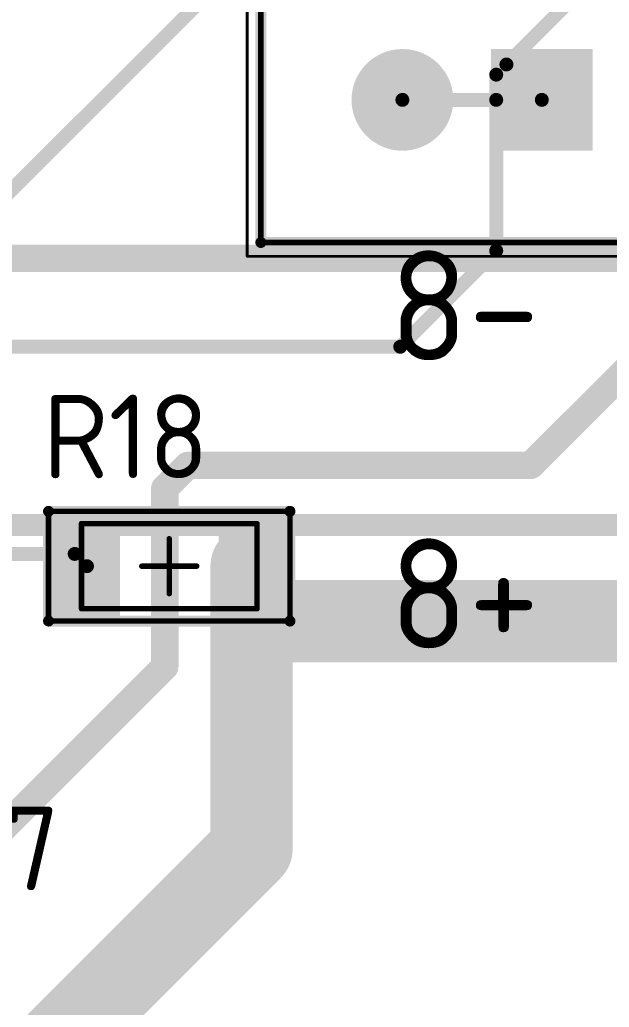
# Model space of a CAD drawing. Header units: inches. Extents: x 0 to 220, y 0 to 115.
# Drawn here: x 103.53 to 114.27, y 10.71 to 28.71 of the extents above; entities that cross this region are included whole.
import ezdxf

# ---------------------------------------------------------------- set-up
doc = ezdxf.new("R2010")
doc.units = ezdxf.units.IN
for name, color, linetype in [('Bottom Layer- Bottom', 5, 'Continuous'), ('Bottom Overlay- Bot Silk', 54, 'Continuous'), ('Bottom Solder- Bot Mask', 6, 'Continuous'), ('Mechanical 13', 56, 'Continuous'), ('Mechanical 15', 56, 'Continuous'), ('Multi-Layer', 9, 'Continuous'), ('Top Layer- Top', 1, 'Continuous'), ('Top Overlay- Top Silk', 2, 'Continuous'), ('Top Paste- Top Paste', 8, 'Continuous'), ('Top Solder- Top Mask', 216, 'Continuous')]:
    doc.layers.add(name, color=color, linetype=linetype)
doc.styles.add('GOST type B', font='', dxfattribs={"height": 0.2})
doc.styles.get('GOST type B').set_extended_font_data('GOST type B')

# ---------------------------------------------------------------- blocks, each defined once
blk = doc.blocks.new('280370_2_74')
at = {"layer": 'Bottom Layer- Bottom'}
blk.add_hatch(color=7, dxfattribs=at).paths.add_polyline_path([(-0.825, 0.825), (0.825, 0.825), (0.825, -0.825), (-0.825, -0.825)])
h = blk.add_hatch(color=7, dxfattribs=at)
edge = h.paths.add_edge_path()
edge.add_arc((2.54, 0), 0.825, 0, 360)
at = {"layer": 'Bottom Solder- Bot Mask'}
blk.add_hatch(color=7, dxfattribs=at).paths.add_polyline_path([(-0.927, 0.927), (0.927, 0.927), (0.927, -0.927), (-0.927, -0.927)])
h = blk.add_hatch(color=7, dxfattribs=at)
edge = h.paths.add_edge_path()
edge.add_arc((2.54, 0), 0.927, 0, 360)
at = {"layer": 'Multi-Layer'}
blk.add_hatch(color=9, dxfattribs=at).paths.add_polyline_path([(-0.825, 0.825), (0.825, 0.825), (0.825, -0.825), (-0.825, -0.825)])
h = blk.add_hatch(color=9, dxfattribs=at)
edge = h.paths.add_edge_path()
edge.add_arc((2.54, 0), 0.825, 0, 360)
at = {"layer": 'Top Layer- Top'}
blk.add_hatch(color=7, dxfattribs=at).paths.add_polyline_path([(-0.825, 0.825), (0.825, 0.825), (0.825, -0.825), (-0.825, -0.825)])
h = blk.add_hatch(color=7, dxfattribs=at)
edge = h.paths.add_edge_path()
edge.add_arc((2.54, 0), 0.825, 0, 360)
at = {"layer": 'Top Solder- Top Mask'}
blk.add_hatch(color=7, dxfattribs=at).paths.add_polyline_path([(-0.927, 0.927), (0.927, 0.927), (0.927, -0.927), (-0.927, -0.927)])
h = blk.add_hatch(color=7, dxfattribs=at)
edge = h.paths.add_edge_path()
edge.add_arc((2.54, 0), 0.927, 0, 360)
at = {"layer": 'Mechanical 13'}
for points in [[(-2.58, 2.6, 0.1, 0.1, 0), (-2.58, -2.4, 0.1, 0.1, 0)], [(5.12, 2.6, 0.1, 0.1, 0), (-2.58, 2.6, 0.1, 0.1, 0)], [(5.12, -2.4, 0.1, 0.1, 0), (5.12, 2.6, 0.1, 0.1, 0)], [(5.12, -2.4, 0.1, 0.1, 0), (-2.58, -2.4, 0.1, 0.1, 0)]]:
    blk.add_lwpolyline(points, format="xyseb", dxfattribs=at)
for points in [[(-2.605, 2.6, 0.05, 0.05, 1), (-2.555, 2.6, 0.05, 0.05, 1)], [(-2.605, 2.6, 0.05, 0.05, 1), (-2.555, 2.6, 0.05, 0.05, 1)], [(5.095, 2.6, 0.05, 0.05, 1), (5.145, 2.6, 0.05, 0.05, 1)], [(5.095, 2.6, 0.05, 0.05, 1), (5.145, 2.6, 0.05, 0.05, 1)], [(-2.605, -2.4, 0.05, 0.05, 1), (-2.555, -2.4, 0.05, 0.05, 1)], [(-2.605, -2.4, 0.05, 0.05, 1), (-2.555, -2.4, 0.05, 0.05, 1)], [(5.095, -2.4, 0.05, 0.05, 1), (5.145, -2.4, 0.05, 0.05, 1)], [(5.095, -2.4, 0.05, 0.05, 1), (5.145, -2.4, 0.05, 0.05, 1)]]:
    blk.add_lwpolyline(points, format="xyseb", close=True, dxfattribs=at)
at = {"layer": 'Mechanical 15'}
for points in [[(-2.83, 2.85, 0.05, 0.05, 0), (-2.83, -2.65, 0.05, 0.05, 0)], [(5.37, 2.85, 0.05, 0.05, 0), (-2.83, 2.85, 0.05, 0.05, 0)], [(5.37, 2.85, 0.05, 0.05, 0), (5.37, -2.65, 0.05, 0.05, 0)], [(5.37, -2.65, 0.05, 0.05, 0), (-2.83, -2.65, 0.05, 0.05, 0)]]:
    blk.add_lwpolyline(points, format="xyseb", dxfattribs=at)
for points in [[(-2.843, 2.85, 0.025, 0.025, 1), (-2.818, 2.85, 0.025, 0.025, 1)], [(-2.843, 2.85, 0.025, 0.025, 1), (-2.818, 2.85, 0.025, 0.025, 1)], [(5.358, 2.85, 0.025, 0.025, 1), (5.383, 2.85, 0.025, 0.025, 1)], [(5.358, 2.85, 0.025, 0.025, 1), (5.383, 2.85, 0.025, 0.025, 1)], [(-2.843, -2.65, 0.025, 0.025, 1), (-2.818, -2.65, 0.025, 0.025, 1)], [(-2.843, -2.65, 0.025, 0.025, 1), (-2.818, -2.65, 0.025, 0.025, 1)], [(5.358, -2.65, 0.025, 0.025, 1), (5.383, -2.65, 0.025, 0.025, 1)], [(5.358, -2.65, 0.025, 0.025, 1), (5.383, -2.65, 0.025, 0.025, 1)]]:
    blk.add_lwpolyline(points, format="xyseb", close=True, dxfattribs=at)
at = {"layer": 'Top Overlay- Top Silk'}
for points in [[(5.12, 2.6, 0.2, 0.2, 0), (-2.58, 2.6, 0.2, 0.2, 0)], [(-2.58, 2.6, 0.2, 0.2, 0), (-2.58, 0, 0.2, 0.2, 0)], [(5.12, -2.4, 0.2, 0.2, 0), (5.12, 2.6, 0.2, 0.2, 0)], [(5.12, -2.4, 0.2, 0.2, 0), (0, -2.4, 0.2, 0.2, 0)]]:
    blk.add_lwpolyline(points, format="xyseb", dxfattribs=at)
for points in [[(-2.63, 2.6, 0.1, 0.1, 1), (-2.53, 2.6, 0.1, 0.1, 1)], [(-2.63, 2.6, 0.1, 0.1, 1), (-2.53, 2.6, 0.1, 0.1, 1)], [(5.07, 2.6, 0.1, 0.1, 1), (5.17, 2.6, 0.1, 0.1, 1)], [(5.07, 2.6, 0.1, 0.1, 1), (5.17, 2.6, 0.1, 0.1, 1)], [(-2.63, 0, 0.1, 0.1, 1), (-2.53, 0, 0.1, 0.1, 1)], [(-0.05, -2.4, 0.1, 0.1, 1), (0.05, -2.4, 0.1, 0.1, 1)], [(5.07, -2.4, 0.1, 0.1, 1), (5.17, -2.4, 0.1, 0.1, 1)], [(5.07, -2.4, 0.1, 0.1, 1), (5.17, -2.4, 0.1, 0.1, 1)]]:
    blk.add_lwpolyline(points, format="xyseb", close=True, dxfattribs=at)
blk = doc.blocks.new('1206_130')
at = {"layer": 'Top Layer- Top'}
for points in [[(-2, -0.8), (-2, 0.8), (-1, 0.8), (-1, -0.8)], [(1, -0.8), (1, 0.8), (2, 0.8), (2, -0.8)]]:
    blk.add_hatch(color=7, dxfattribs=at).paths.add_polyline_path(points)
at = {"layer": 'Top Paste- Top Paste'}
for points in [[(-2, -0.8), (-2, 0.8), (-1, 0.8), (-1, -0.8)], [(1, -0.8), (1, 0.8), (2, 0.8), (2, -0.8)]]:
    blk.add_hatch(color=7, dxfattribs=at).paths.add_polyline_path(points)
at = {"layer": 'Top Solder- Top Mask'}
for points in [[(-2.102, -0.902), (-2.102, 0.902), (-0.898, 0.902), (-0.898, -0.902)], [(0.898, -0.902), (0.898, 0.902), (2.102, 0.902), (2.102, -0.902)]]:
    blk.add_hatch(color=7, dxfattribs=at).paths.add_polyline_path(points)
at = {"layer": 'Mechanical 13'}
for points in [[(-1.6, -0.775, 0.1, 0.1, 0), (-1.6, 0.775, 0.1, 0.1, 0)], [(-1.6, 0.775, 0.1, 0.1, 0), (1.6, 0.775, 0.1, 0.1, 0)], [(1.6, -0.775, 0.1, 0.1, 0), (1.6, 0.775, 0.1, 0.1, 0)], [(-1.6, -0.775, 0.1, 0.1, 0), (1.6, -0.775, 0.1, 0.1, 0)]]:
    blk.add_lwpolyline(points, format="xyseb", dxfattribs=at)
for points in [[(-1.625, 0.775, 0.05, 0.05, 1), (-1.575, 0.775, 0.05, 0.05, 1)], [(-1.625, 0.775, 0.05, 0.05, 1), (-1.575, 0.775, 0.05, 0.05, 1)], [(1.575, 0.775, 0.05, 0.05, 1), (1.625, 0.775, 0.05, 0.05, 1)], [(1.575, 0.775, 0.05, 0.05, 1), (1.625, 0.775, 0.05, 0.05, 1)], [(-1.625, -0.775, 0.05, 0.05, 1), (-1.575, -0.775, 0.05, 0.05, 1)], [(-1.625, -0.775, 0.05, 0.05, 1), (-1.575, -0.775, 0.05, 0.05, 1)], [(1.575, -0.775, 0.05, 0.05, 1), (1.625, -0.775, 0.05, 0.05, 1)], [(1.575, -0.775, 0.05, 0.05, 1), (1.625, -0.775, 0.05, 0.05, 1)]]:
    blk.add_lwpolyline(points, format="xyseb", close=True, dxfattribs=at)
at = {"layer": 'Mechanical 15'}
for points in [[(-2.2, 1, 0.1, 0.1, 0), (2.2, 1, 0.1, 0.1, 0)], [(-2.2, 1, 0.1, 0.1, 0), (-2.2, -1, 0.1, 0.1, 0)], [(2.2, -1, 0.1, 0.1, 0), (2.2, 1, 0.1, 0.1, 0)], [(0, 0.5, 0.1, 0.1, 0), (0, -0.5, 0.1, 0.1, 0)], [(-0.5, 0, 0.1, 0.1, 0), (0.5, 0, 0.1, 0.1, 0)], [(-2.2, -1, 0.1, 0.1, 0), (2.2, -1, 0.1, 0.1, 0)]]:
    blk.add_lwpolyline(points, format="xyseb", dxfattribs=at)
for points in [[(-2.225, 1, 0.05, 0.05, 1), (-2.175, 1, 0.05, 0.05, 1)], [(-2.225, 1, 0.05, 0.05, 1), (-2.175, 1, 0.05, 0.05, 1)], [(2.175, 1, 0.05, 0.05, 1), (2.225, 1, 0.05, 0.05, 1)], [(2.175, 1, 0.05, 0.05, 1), (2.225, 1, 0.05, 0.05, 1)], [(-0.025, 0.5, 0.05, 0.05, 1), (0.025, 0.5, 0.05, 0.05, 1)], [(-0.525, 0, 0.05, 0.05, 1), (-0.475, 0, 0.05, 0.05, 1)], [(0.475, 0, 0.05, 0.05, 1), (0.525, 0, 0.05, 0.05, 1)], [(-0.025, -0.5, 0.05, 0.05, 1), (0.025, -0.5, 0.05, 0.05, 1)], [(-2.225, -1, 0.05, 0.05, 1), (-2.175, -1, 0.05, 0.05, 1)], [(-2.225, -1, 0.05, 0.05, 1), (-2.175, -1, 0.05, 0.05, 1)], [(2.175, -1, 0.05, 0.05, 1), (2.225, -1, 0.05, 0.05, 1)], [(2.175, -1, 0.05, 0.05, 1), (2.225, -1, 0.05, 0.05, 1)]]:
    blk.add_lwpolyline(points, format="xyseb", close=True, dxfattribs=at)
at = {"layer": 'Top Overlay- Top Silk'}
for points in [[(-2.2, 1, 0.2, 0.2, 0), (-2.2, -1, 0.2, 0.2, 0)], [(-2.2, 1, 0.2, 0.2, 0), (2.2, 1, 0.2, 0.2, 0)], [(2.2, -1, 0.2, 0.2, 0), (2.2, 1, 0.2, 0.2, 0)], [(-2.2, -1, 0.2, 0.2, 0), (2.2, -1, 0.2, 0.2, 0)]]:
    blk.add_lwpolyline(points, format="xyseb", dxfattribs=at)
for points in [[(-2.25, 1, 0.1, 0.1, 1), (-2.15, 1, 0.1, 0.1, 1)], [(-2.25, 1, 0.1, 0.1, 1), (-2.15, 1, 0.1, 0.1, 1)], [(2.15, 1, 0.1, 0.1, 1), (2.25, 1, 0.1, 0.1, 1)], [(2.15, 1, 0.1, 0.1, 1), (2.25, 1, 0.1, 0.1, 1)], [(-2.25, -1, 0.1, 0.1, 1), (-2.15, -1, 0.1, 0.1, 1)], [(-2.25, -1, 0.1, 0.1, 1), (-2.15, -1, 0.1, 0.1, 1)], [(2.15, -1, 0.1, 0.1, 1), (2.25, -1, 0.1, 0.1, 1)], [(2.15, -1, 0.1, 0.1, 1), (2.25, -1, 0.1, 0.1, 1)]]:
    blk.add_lwpolyline(points, format="xyseb", close=True, dxfattribs=at)

msp = doc.modelspace()

# ---------------------------------------------------------------- linework, layer by layer
at = {"layer": 'Bottom Layer- Bottom'}
for points in [[(98.926, 24.361, 0.5, 0.5, 0), (150.889, 24.361, 0.5, 0.5, 0)], [(95.601, 19.5, 0.4, 0.4, 0), (126, 19.5, 0.4, 0.4, 0)]]:
    msp.add_lwpolyline(points, format="xyseb", dxfattribs=at)
at = {"layer": 'Top Layer- Top'}
for points in [[(112.395, 27.895, 0.254, 0.254, 0), (133.081, 48.581, 0.254, 0.254, 0)], [(102.468, 24.7, 0.254, 0.254, 0), (126.071, 48.302, 0.254, 0.254, 0)], [(112.21, 27.71, 0.254, 0.254, 0), (112.395, 27.895, 0.254, 0.254, 0)], [(112.21, 27.25, 0.254, 0.254, 0), (112.21, 27.71, 0.254, 0.254, 0)], [(110.5, 27.25, 0.254, 0.254, 0), (112.21, 27.25, 0.254, 0.254, 0)], [(112.21, 24.5, 0.254, 0.254, 0), (112.21, 27.25, 0.254, 0.254, 0)], [(112.21, 27.25, 0.254, 0.254, 0), (113.04, 27.25, 0.254, 0.254, 0)], [(112.837, 20.587, 0.5, 0.5, 0), (118.75, 26.5, 0.5, 0.5, 0)], [(110.46, 22.75, 0.254, 0.254, 0), (112.21, 24.5, 0.254, 0.254, 0)], [(91.832, 22.75, 0.254, 0.254, 0), (110.46, 22.75, 0.254, 0.254, 0)], [(106.169, 20.169, 0.5, 0.5, 0), (106.587, 20.587, 0.5, 0.5, 0)], [(106.587, 20.587, 0.5, 0.5, 0), (112.837, 20.587, 0.5, 0.5, 0)], [(106.169, 16.919, 0.5, 0.5, 0), (106.169, 20.169, 0.5, 0.5, 0)], [(107.75, 17.75, 1.5, 1.5, 0), (107.75, 18.75, 1.5, 1.5, 0)], [(101.865, 18.974, 0.254, 0.254, 0), (104.526, 18.974, 0.254, 0.254, 0)], [(104.526, 18.974, 0.254, 0.254, 0), (104.75, 18.75, 0.254, 0.254, 0)], [(107.75, 13.596, 1.5, 1.5, 0), (107.75, 17.75, 1.5, 1.5, 0)], [(107.75, 17.75, 1.5, 1.5, 0), (120.712, 17.75, 1.5, 1.5, 0)], [(100.5, 11.25, 0.5, 0.5, 0), (106.169, 16.919, 0.5, 0.5, 0)], [(102.954, 8.8, 1.5, 1.5, 0), (107.75, 13.596, 1.5, 1.5, 0)]]:
    msp.add_lwpolyline(points, format="xyseb", dxfattribs=at)
for points in [[(112.332, 27.895, 0.127, 0.127, 1), (112.459, 27.895, 0.127, 0.127, 1)], [(112.332, 27.895, 0.127, 0.127, 1), (112.459, 27.895, 0.127, 0.127, 1)], [(112.146, 27.71, 0.127, 0.127, 1), (112.273, 27.71, 0.127, 0.127, 1)], [(112.146, 27.71, 0.127, 0.127, 1), (112.273, 27.71, 0.127, 0.127, 1)], [(110.436, 27.25, 0.127, 0.127, 1), (110.563, 27.25, 0.127, 0.127, 1)], [(112.146, 27.25, 0.127, 0.127, 1), (112.273, 27.25, 0.127, 0.127, 1)], [(112.146, 27.25, 0.127, 0.127, 1), (112.273, 27.25, 0.127, 0.127, 1)], [(112.146, 27.25, 0.127, 0.127, 1), (112.273, 27.25, 0.127, 0.127, 1)], [(112.146, 27.25, 0.127, 0.127, 1), (112.273, 27.25, 0.127, 0.127, 1)], [(112.977, 27.25, 0.127, 0.127, 1), (113.104, 27.25, 0.127, 0.127, 1)], [(112.146, 24.5, 0.127, 0.127, 1), (112.273, 24.5, 0.127, 0.127, 1)], [(112.146, 24.5, 0.127, 0.127, 1), (112.273, 24.5, 0.127, 0.127, 1)], [(110.397, 22.75, 0.127, 0.127, 1), (110.524, 22.75, 0.127, 0.127, 1)], [(110.397, 22.75, 0.127, 0.127, 1), (110.524, 22.75, 0.127, 0.127, 1)], [(106.462, 20.587, 0.25, 0.25, 1), (106.712, 20.587, 0.25, 0.25, 1)], [(106.462, 20.587, 0.25, 0.25, 1), (106.712, 20.587, 0.25, 0.25, 1)], [(112.712, 20.587, 0.25, 0.25, 1), (112.962, 20.587, 0.25, 0.25, 1)], [(112.712, 20.587, 0.25, 0.25, 1), (112.962, 20.587, 0.25, 0.25, 1)], [(106.044, 20.169, 0.25, 0.25, 1), (106.294, 20.169, 0.25, 0.25, 1)], [(106.044, 20.169, 0.25, 0.25, 1), (106.294, 20.169, 0.25, 0.25, 1)], [(107.375, 18.75, 0.75, 0.75, 1), (108.125, 18.75, 0.75, 0.75, 1)], [(104.463, 18.974, 0.127, 0.127, 1), (104.59, 18.974, 0.127, 0.127, 1)], [(104.463, 18.974, 0.127, 0.127, 1), (104.59, 18.974, 0.127, 0.127, 1)], [(104.687, 18.75, 0.127, 0.127, 1), (104.814, 18.75, 0.127, 0.127, 1)], [(107.375, 17.75, 0.75, 0.75, 1), (108.125, 17.75, 0.75, 0.75, 1)], [(107.375, 17.75, 0.75, 0.75, 1), (108.125, 17.75, 0.75, 0.75, 1)], [(107.375, 17.75, 0.75, 0.75, 1), (108.125, 17.75, 0.75, 0.75, 1)], [(106.044, 16.919, 0.25, 0.25, 1), (106.294, 16.919, 0.25, 0.25, 1)], [(106.044, 16.919, 0.25, 0.25, 1), (106.294, 16.919, 0.25, 0.25, 1)], [(107.375, 13.596, 0.75, 0.75, 1), (108.125, 13.596, 0.75, 0.75, 1)], [(107.375, 13.596, 0.75, 0.75, 1), (108.125, 13.596, 0.75, 0.75, 1)]]:
    msp.add_lwpolyline(points, format="xyseb", close=True, dxfattribs=at)

# ---------------------------------------------------------------- block references
at = {"rotation": 180}
msp.add_blockref('280370_2_74', (113.04, 27.25), dxfattribs=at)
msp.add_blockref('1206_130', (106.25, 18.75))

# ---------------------------------------------------------------- texts
at = {"layer": 'Bottom Overlay- Bot Silk', "style": 'GOST type B', "text_generation_flag": 2}
for s, p in [('-8', (113, 22.5)), ('+8', (113, 17.25))]:
    msp.add_text(s, height=2, dxfattribs=at).set_placement(p)
at = {"layer": 'Top Overlay- Top Silk', "style": 'GOST type B'}
for s, p in [('R18', (103.944, 20.353)), ('R17', (101.308, 12.845))]:
    msp.add_text(s, height=1.524, dxfattribs=at).set_placement(p)

doc.saveas('drawing.dxf')
